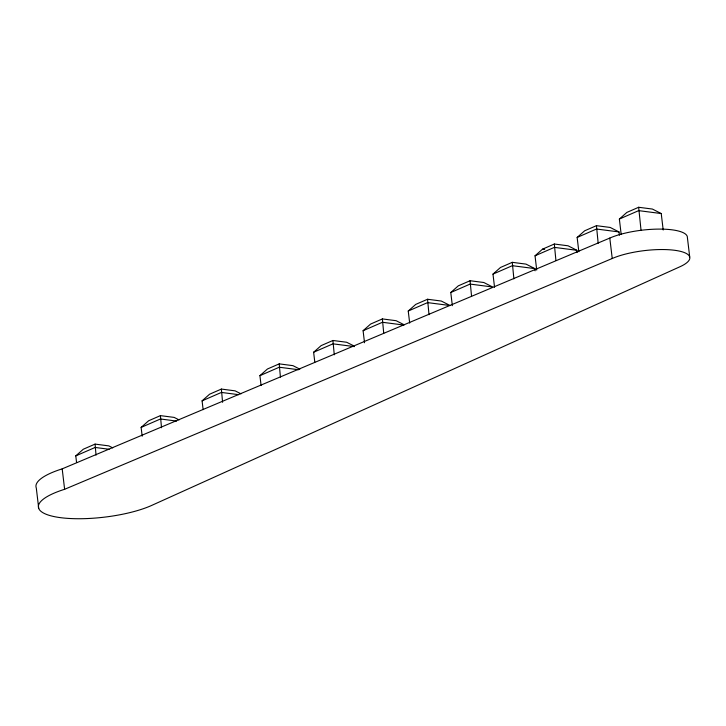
<?xml version="1.0" encoding="UTF-8"?>
<svg xmlns="http://www.w3.org/2000/svg" width="726" height="726" viewBox="0 0 726 726"><rect width="100%" height="100%" fill="white"/><g stroke="black" fill="none" stroke-linecap="round" stroke-linejoin="round"><path stroke-width="1.09" d="M76.566 462.462L75.776 455.883L83.29 449.231L95.079 444.103L108.809 445.882L112.739 447.878M142.178 436.19L141.125 427.414L148.639 420.762L160.419 415.626L174.158 417.405L179.068 419.909M203.126 409.636L202.082 400.852L209.596 394.209L221.376 389.072L235.115 390.851L241.005 393.846M261.097 385.533L259.917 375.66L267.431 369.008L279.211 363.871L292.95 365.65L299.829 369.153M314.803 362.129L313.623 352.255L321.137 345.612L332.925 340.476L346.656 342.255L353.535 345.748M364.525 342.781L363.091 330.711L370.605 324.059L382.384 318.923L396.124 320.701L403.983 324.704M408.239 311.037L415.753 304.385L427.541 299.257L441.272 301.036L450.12 305.528L427.578 302.615L408.239 311.037L409.682 323.106M450.773 292.505L458.287 285.853L470.067 280.726L483.806 282.505L492.645 286.997L470.103 284.084L450.773 292.505L452.343 305.673M494.551 287.287L492.981 274.119L500.495 267.467L512.275 262.331L526.014 264.11L534.862 268.611L535.116 270.807M536.723 270.063L535.026 255.797L542.54 249.154L554.319 244.018L568.059 245.796L576.898 250.298L577.161 252.494M578.849 251.713L577.143 237.447L584.657 230.795L596.445 225.668L610.176 227.447L619.024 231.939L619.414 235.233M621.184 234.425L619.36 219.061L626.874 212.409L638.653 207.273L652.393 209.052L661.232 213.553L663.192 230.015M75.776 455.883L95.115 447.461L109.118 449.267M141.125 427.414L160.464 418.984L176.599 421.08M202.082 400.852L221.412 392.43L238.618 394.663M259.917 375.66L279.256 367.229L298.595 369.734M313.623 352.255L332.962 343.834L354.433 346.611M363.091 330.711L382.42 322.28L403.892 325.066M492.981 274.119L512.32 265.689L534.862 268.611M535.026 255.797L554.355 247.375L576.898 250.298M577.143 237.447L596.482 229.026L619.024 231.939M619.36 219.061L638.689 210.631L661.232 213.553M38.732 508.454L36.3 488.017A64.296 17.723 -6.8 0 1 62.191 468.86L609.795 238.064A44.304 12.215 -6.8 0 1 656.821 229.126A44.304 12.215 -6.8 0 1 687.268 236.467L689.7 256.895M64.623 489.288L612.236 258.501A44.304 12.215 -6.8 0 1 674.273 250.234A44.304 12.215 -6.8 0 1 679.427 266.986L151.961 505.296A64.296 17.723 -6.8 0 1 55.993 516.957A64.296 17.723 -6.8 0 1 64.623 489.288L62.191 468.86M542.54 249.154L544.654 249.426M641.049 230.387L638.653 207.273M609.795 238.064L612.236 258.501M598.179 243.292L596.445 225.668M555.925 260.543L554.319 244.018M513.89 278.857L512.275 262.331M471.546 296.154L470.067 280.726M429.012 314.685L427.541 299.257M383.727 333.261L382.384 318.923M334.269 354.805L332.925 340.476M280.427 377.112L279.211 363.871M222.592 402.304L221.376 389.072M161.508 427.768L160.419 415.626M96.032 455.138L95.079 444.103"/></g></svg>
